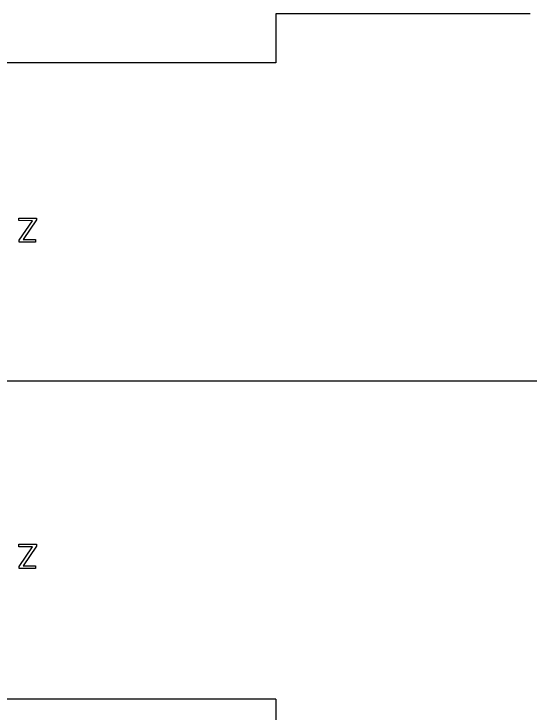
# Model space of a CAD drawing. Header units: metres. Extents: x 2882 to 3456, y 343 to 720.
# Drawn here: x 2951.6 to 2992.1, y 396.4 to 451.3 of the extents above; entities that cross this region are included whole.
import ezdxf

# ---------------------------------------------------------------- set-up
doc = ezdxf.new("R2010")
doc.units = ezdxf.units.M

msp = doc.modelspace()

# ---------------------------------------------------------------- linework, layer by layer
at = {"layer": 'COMPONENT2'}
for p, q in [((2992.159, 451.319), (2972.159, 451.319)), ((2972.159, 451.319), (2972.159, 447.469)), ((2972.159, 447.469), (2927.467, 447.469)), ((3013.54, 422.469), (2912.467, 422.469)), ((2972.159, 397.469), (2927.467, 397.469)), ((2972.159, 397.469), (2972.159, 393.619))]:
    msp.add_line(p, q, dxfattribs=at)
at = {"layer": 'COMPONENT7'}
for p, q in [((2951.976, 409.446), (2951.976, 409.652)), ((2951.976, 409.652), (2953.364, 409.652)), ((2953.039, 409.438), (2951.976, 409.446)), ((2951.99, 407.9), (2953.039, 409.438)), ((2953.364, 409.508), (2952.311, 407.965)), ((2953.364, 409.652), (2953.364, 409.508)), ((2951.99, 407.751), (2951.99, 407.9)), ((2953.273, 407.751), (2951.99, 407.751)), ((2952.311, 407.965), (2953.273, 407.956)), ((2953.273, 407.956), (2953.273, 407.751))]:
    msp.add_line(p, q, dxfattribs=at)
at = {"layer": 'COMPONENT8'}
for p, q in [((2951.976, 435.081), (2951.976, 435.287)), ((2951.976, 435.287), (2953.364, 435.287)), ((2953.039, 435.073), (2951.976, 435.081)), ((2951.99, 433.536), (2953.039, 435.073)), ((2953.364, 435.143), (2952.311, 433.6)), ((2953.364, 435.287), (2953.364, 435.143)), ((2951.99, 433.386), (2951.99, 433.536)), ((2953.273, 433.386), (2951.99, 433.386)), ((2952.311, 433.6), (2953.273, 433.592)), ((2953.273, 433.592), (2953.273, 433.386))]:
    msp.add_line(p, q, dxfattribs=at)

doc.saveas('drawing.dxf')
